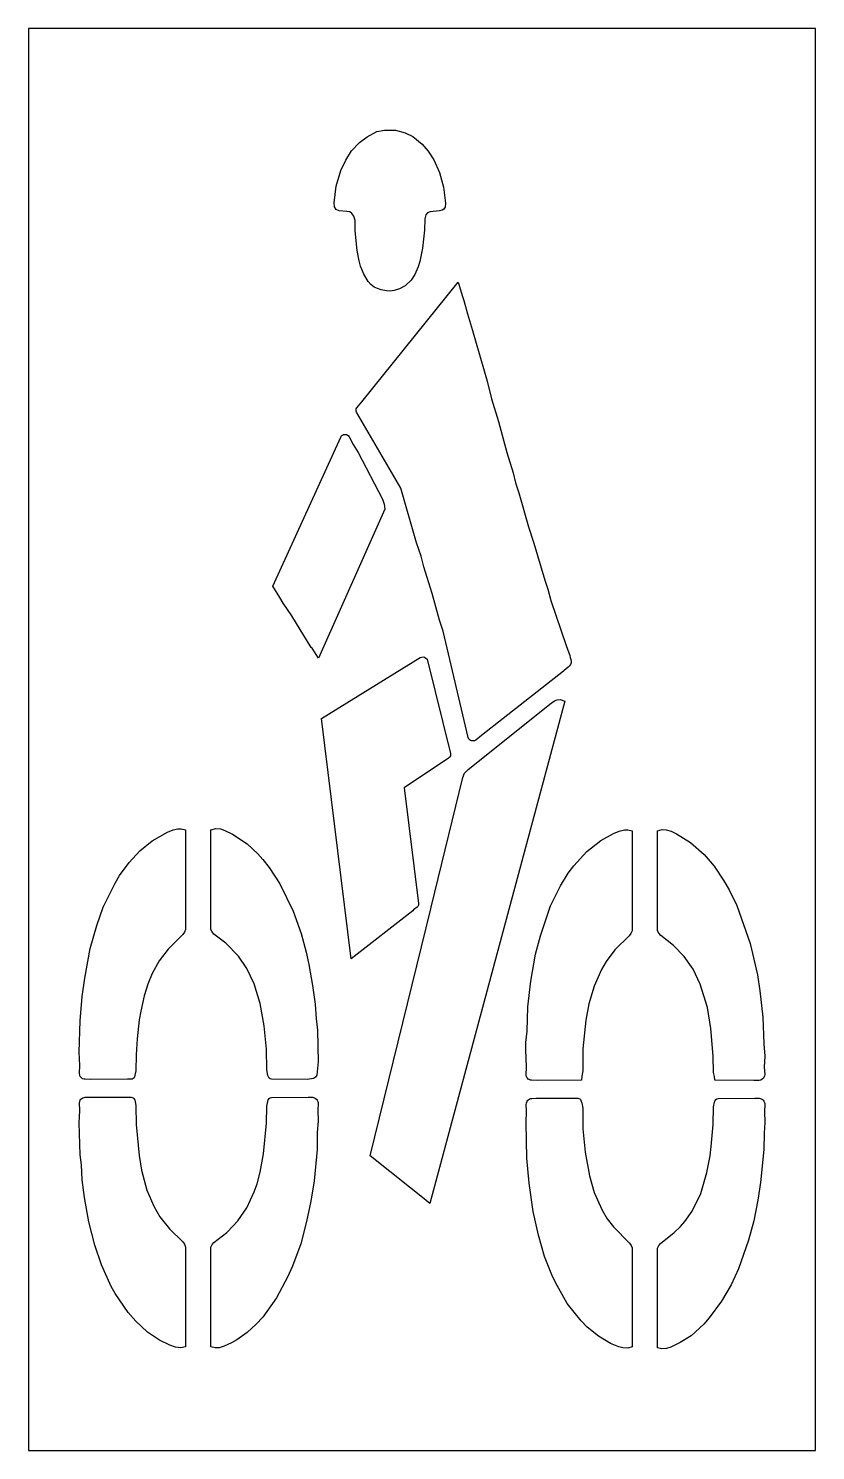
# Model space of a CAD drawing. Header units: inches. Extents: x 0 to 31, y 0 to 56.
import ezdxf

# ---------------------------------------------------------------- set-up
doc = ezdxf.new("R2010")
doc.units = ezdxf.units.IN
doc.header["$MEASUREMENT"] = 0
doc.layers.add('CUT', color=1, linetype='Continuous')

msp = doc.modelspace()

# ---------------------------------------------------------------- linework, layer by layer
at = {"layer": 'CUT'}
for points in [[(0, 0), (31, 0), (31, 56), (0, 56)], [(15.522, 47.353), (15.413, 46.821), (15.353, 46.615), (15.22, 46.308), (15.073, 46.093), (14.838, 45.859), (14.609, 45.743), (14.404, 45.681), (14.241, 45.657), (14.103, 45.664), (13.898, 45.705), (13.742, 45.753), (13.617, 45.817), (13.486, 45.918), (13.374, 46.039), (13.208, 46.327), (13.084, 46.639), (13.027, 46.845), (12.949, 47.26), (12.874, 48.034), (12.862, 48.438), (12.82, 48.613), (12.743, 48.717), (12.653, 48.772), (12.545, 48.797), (12.244, 48.819), (12.116, 48.876), (12.059, 48.979), (12.042, 49.135), (12.123, 49.787), (12.301, 50.404), (12.495, 50.815), (12.728, 51.177), (13.036, 51.511), (13.346, 51.736), (13.726, 51.936), (14.027, 52), (14.455, 51.995), (14.839, 51.894), (15.134, 51.743), (15.503, 51.438), (15.743, 51.172), (15.964, 50.831), (16.191, 50.329), (16.348, 49.751), (16.42, 49.119), (16.406, 48.968), (16.356, 48.883), (16.291, 48.839), (16.187, 48.814), (15.817, 48.78), (15.722, 48.733), (15.655, 48.654), (15.614, 48.506), (15.599, 48.055)], [(19.689, 36.368), (19.9, 35.73), (20.334, 34.276), (20.46, 33.915), (20.578, 33.479), (21.176, 31.704), (21.328, 31.303), (21.341, 31.234), (21.367, 31.151), (21.375, 31.091), (21.369, 31.023), (21.348, 30.958), (21.314, 30.9), (21.262, 30.845), (21.103, 30.72), (21.079, 30.695), (17.849, 28.161), (17.616, 27.98), (17.566, 27.953), (17.529, 27.944), (17.491, 27.942), (17.453, 27.948), (17.412, 27.963), (17.38, 27.983), (17.349, 28.013), (17.328, 28.045), (17.314, 28.08), (16.337, 32.264), (16.194, 32.694), (15.894, 33.752), (15.567, 34.801), (15.462, 35.218), (15.285, 35.741), (14.671, 37.896), (12.922, 40.893), (12.906, 40.933), (12.903, 40.978), (12.913, 41.022), (12.935, 41.062), (12.999, 41.135), (13.069, 41.215), (13.125, 41.303), (16.928, 46.014), (17.096, 45.445), (17.152, 45.29), (17.289, 44.756), (17.495, 44.101), (18.067, 42.115), (18.238, 41.416), (18.519, 40.523), (18.839, 39.298), (19.093, 38.497), (19.187, 38.102), (19.316, 37.717)], [(12.795, 39.617), (12.986, 39.295), (13.945, 37.467), (14.01, 37.267), (14.034, 37.073), (11.418, 31.203), (11.168, 31.599), (11.14, 31.629), (10.372, 32.875), (10.035, 33.37), (9.906, 33.598), (9.625, 34.042), (12.297, 39.907), (12.318, 39.939), (12.344, 39.967), (12.375, 39.989), (12.41, 40.004), (12.447, 40.012), (12.486, 40.013), (12.523, 40.007), (12.559, 39.993), (12.606, 39.96), (12.638, 39.919)], [(15.36, 21.476), (15.333, 21.423), (15.307, 21.396), (15.168, 21.287), (15.136, 21.256), (12.709, 19.366), (11.542, 28.831), (15.432, 31.225), (15.485, 31.247), (15.542, 31.253), (15.603, 31.24), (15.656, 31.209), (15.697, 31.162), (15.721, 31.11), (16.617, 27.454), (16.622, 27.4), (16.616, 27.36), (16.601, 27.323), (16.578, 27.289), (16.545, 27.259), (14.803, 26.097), (15.367, 21.536)], [(20.581, 29.425), (20.716, 29.519), (20.819, 29.563), (20.941, 29.575), (21.124, 29.515), (15.812, 9.734), (15.454, 10.011), (15.014, 10.376), (13.463, 11.602), (15.854, 21.336), (15.861, 21.403), (17.109, 26.509), (17.173, 26.669), (17.32, 26.815)], [(6.188, 24.443), (6.188, 20.515), (6.141, 20.41), (6.08, 20.316), (5.5, 19.748), (5.155, 19.288), (4.874, 18.786), (4.7, 18.365), (4.556, 17.908), (4.422, 17.304), (4.366, 16.959), (4.285, 16.21), (4.241, 15.58), (4.234, 14.958), (4.196, 14.777), (4.179, 14.711), (4.158, 14.677), (4.128, 14.65), (4.089, 14.63), (4.05, 14.623), (3.895, 14.619), (2.432, 14.615), (2.234, 14.619), (2.195, 14.623), (2.135, 14.643), (2.084, 14.679), (2.043, 14.727), (2.019, 14.778), (2.007, 14.846), (2.022, 15.157), (1.998, 15.688), (2.043, 16.918), (2.121, 17.885), (2.215, 18.607), (2.433, 19.77), (2.688, 20.682), (2.946, 21.401), (3.416, 22.347), (3.582, 22.639), (3.964, 23.162), (4.389, 23.619), (4.873, 24.011), (5.48, 24.351), (5.702, 24.439), (5.885, 24.484), (6.018, 24.488)], [(7.379, 24.494), (7.56, 24.48), (7.739, 24.421), (8.042, 24.278), (8.617, 23.887), (9.037, 23.493), (9.231, 23.281), (9.482, 22.959), (9.895, 22.316), (10.423, 21.239), (10.735, 20.356), (10.935, 19.62), (11.044, 19.134), (11.191, 18.316), (11.291, 17.572), (11.328, 17), (11.379, 16.559), (11.408, 15.312), (11.352, 14.788), (11.304, 14.701), (11.221, 14.647), (10.973, 14.615), (9.571, 14.622), (9.522, 14.636), (9.477, 14.668), (9.449, 14.71), (9.428, 14.775), (9.385, 14.988), (9.377, 15.802), (9.278, 16.722), (9.123, 17.601), (8.885, 18.378), (8.597, 18.984), (8.277, 19.463), (7.773, 19.976), (7.301, 20.336), (7.234, 20.42), (7.184, 20.522), (7.184, 24.446)], [(23.603, 24.448), (23.78, 24.406), (23.78, 20.46), (23.727, 20.356), (23.664, 20.263), (23.099, 19.713), (22.753, 19.254), (22.572, 18.944), (22.275, 18.288), (22.074, 17.597), (21.958, 16.944), (21.837, 15.815), (21.828, 14.954), (21.792, 14.748), (21.778, 14.579), (20.031, 14.574), (19.809, 14.579), (19.769, 14.587), (19.726, 14.605), (19.687, 14.631), (19.658, 14.66), (19.634, 14.693), (19.614, 14.735), (19.603, 14.78), (19.617, 15.112), (19.59, 15.784), (19.595, 16.07), (19.638, 16.512), (19.671, 17.471), (19.783, 18.484), (19.976, 19.548), (20.161, 20.265), (20.567, 21.445), (20.958, 22.242), (21.262, 22.732), (21.478, 23.019), (21.994, 23.587), (22.54, 24.018), (23.042, 24.298), (23.264, 24.388), (23.47, 24.442)], [(25.111, 24.444), (25.309, 24.384), (25.522, 24.284), (26.074, 23.948), (26.607, 23.466), (27.001, 23.014), (27.391, 22.438), (27.596, 22.086), (27.901, 21.46), (28.426, 19.966), (28.708, 18.731), (28.811, 18.103), (28.927, 17.067), (28.961, 16.013), (28.998, 15.525), (28.982, 15.101), (28.998, 14.807), (28.992, 14.761), (28.98, 14.723), (28.948, 14.668), (28.898, 14.62), (28.842, 14.591), (28.78, 14.578), (28.566, 14.574), (27.029, 14.579), (27.017, 14.735), (26.98, 14.892), (26.97, 15.536), (26.877, 16.617), (26.739, 17.448), (26.461, 18.366), (26.183, 18.95), (25.825, 19.46), (25.41, 19.892), (24.902, 20.284), (24.832, 20.368), (24.776, 20.468), (24.776, 24.409), (24.957, 24.451)], [(4.203, 13.751), (4.235, 13.575), (4.245, 12.835), (4.36, 11.621), (4.459, 11.04), (4.669, 10.258), (4.943, 9.619), (5.181, 9.202), (5.551, 8.731), (6.08, 8.214), (6.141, 8.121), (6.188, 8.015), (6.188, 4.088), (5.999, 4.04), (5.796, 4.066), (5.572, 4.148), (5.163, 4.349), (4.685, 4.667), (4.232, 5.096), (3.927, 5.433), (3.41, 6.185), (3.264, 6.46), (2.874, 7.311), (2.611, 8.083), (2.382, 9.003), (2.209, 9.959), (2.12, 10.658), (2.086, 11.255), (2.043, 11.648), (1.998, 12.902), (2.021, 13.377), (2.008, 13.704), (2.019, 13.75), (2.04, 13.794), (2.068, 13.832), (2.103, 13.864), (2.144, 13.889), (2.189, 13.905), (2.231, 13.911), (2.44, 13.915), (4.049, 13.91), (4.089, 13.902), (4.126, 13.884), (4.156, 13.857), (4.187, 13.794)], [(11.408, 13.669), (11.392, 13.398), (11.405, 12.97), (11.377, 12.529), (11.368, 11.86), (11.25, 10.622), (11.125, 9.818), (10.955, 9.014), (10.722, 8.14), (10.402, 7.26), (10.197, 6.826), (9.775, 6.017), (9.225, 5.259), (8.971, 4.972), (8.614, 4.652), (8.201, 4.362), (8, 4.243), (7.707, 4.114), (7.508, 4.049), (7.354, 4.041), (7.184, 4.087), (7.184, 8.013), (7.236, 8.114), (7.303, 8.199), (7.811, 8.592), (8.069, 8.843), (8.242, 9.042), (8.599, 9.553), (8.895, 10.183), (9.003, 10.501), (9.126, 10.957), (9.257, 11.679), (9.377, 12.892), (9.391, 13.559), (9.447, 13.812), (9.478, 13.861), (9.525, 13.895), (9.578, 13.909), (11.023, 13.915), (11.188, 13.911), (11.229, 13.904), (11.263, 13.892), (11.305, 13.868), (11.345, 13.833), (11.373, 13.794), (11.396, 13.745), (11.405, 13.705)], [(21.828, 13.486), (21.835, 12.672), (21.921, 11.756), (22.096, 10.816), (22.284, 10.162), (22.596, 9.462), (22.788, 9.131), (23.041, 8.812), (23.674, 8.162), (23.735, 8.07), (23.78, 7.987), (23.78, 4.085), (23.61, 4.035), (23.407, 4.042), (23.249, 4.088), (22.922, 4.222), (22.449, 4.5), (22, 4.86), (21.77, 5.103), (21.216, 5.797), (20.759, 6.614), (20.613, 6.916), (20.322, 7.648), (20.083, 8.487), (19.877, 9.41), (19.717, 10.524), (19.628, 11.512), (19.597, 12.903), (19.619, 13.377), (19.607, 13.63), (19.612, 13.675), (19.626, 13.72), (19.645, 13.757), (19.674, 13.795), (19.71, 13.826), (19.746, 13.847), (19.791, 13.863), (19.832, 13.869), (19.995, 13.87), (20.022, 13.874), (21.633, 13.871), (21.674, 13.863), (21.711, 13.845), (21.742, 13.818), (21.773, 13.75), (21.796, 13.689)], [(28.99, 13.705), (28.999, 13.665), (29.002, 13.629), (28.985, 13.355), (28.998, 12.915), (28.97, 12.498), (28.96, 11.853), (28.834, 10.56), (28.728, 9.859), (28.567, 9.044), (28.365, 8.283), (27.967, 7.15), (27.67, 6.52), (27.3, 5.879), (26.815, 5.223), (26.594, 4.971), (26.095, 4.521), (25.672, 4.249), (25.304, 4.075), (25.125, 4.013), (24.948, 4), (24.776, 4.044), (24.776, 7.97), (24.827, 8.072), (24.893, 8.158), (25.437, 8.584), (25.677, 8.818), (25.85, 9.018), (26.135, 9.432), (26.475, 10.121), (26.724, 10.948), (26.844, 11.601), (26.895, 11.97), (26.968, 12.842), (26.978, 13.534), (27.017, 13.72), (27.03, 13.758), (27.042, 13.786), (27.068, 13.822), (27.111, 13.853), (27.162, 13.867), (28.606, 13.874), (28.782, 13.871), (28.818, 13.865), (28.857, 13.851), (28.904, 13.824), (28.939, 13.792), (28.967, 13.754)]]:
    msp.add_lwpolyline(points, close=True, dxfattribs=at)

doc.saveas('drawing.dxf')
